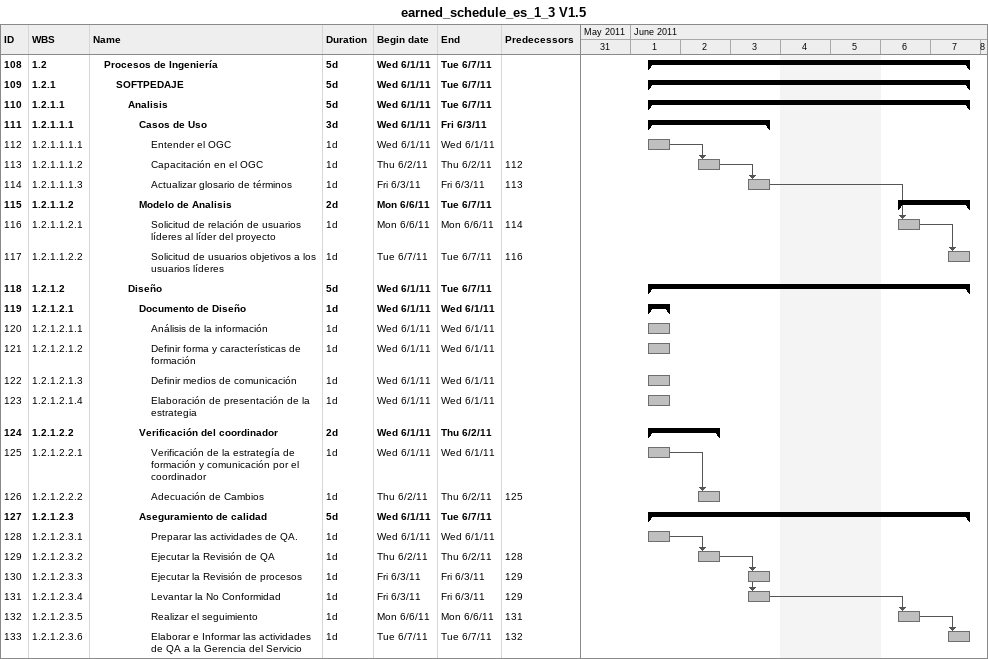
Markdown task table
earned_schedule_es_1_3 V1.5

| ID | WBS | Task | Duration | Start | Finish | Predecessors |
|---|---|---|---|---|---|---|
| 108 | 1.2 | **Procesos de Ingeniería** | 5d | 2011-06-01 | 2011-06-07 |  |
| 109 | 1.2.1 | **SOFTPEDAJE** | 5d | 2011-06-01 | 2011-06-07 |  |
| 110 | 1.2.1.1 | **Analisis** | 5d | 2011-06-01 | 2011-06-07 |  |
| 111 | 1.2.1.1.1 | **Casos de Uso** | 3d | 2011-06-01 | 2011-06-03 |  |
| 112 | 1.2.1.1.1.1 | Entender el OGC | 1d | 2011-06-01 | 2011-06-01 |  |
| 113 | 1.2.1.1.1.2 | Capacitación en el OGC | 1d | 2011-06-02 | 2011-06-02 | 112 |
| 114 | 1.2.1.1.1.3 | Actualizar glosario de términos | 1d | 2011-06-03 | 2011-06-03 | 113 |
| 115 | 1.2.1.1.2 | **Modelo de Analisis** | 2d | 2011-06-06 | 2011-06-07 |  |
| 116 | 1.2.1.1.2.1 | Solicitud de relación de usuarios líderes al líder del proyecto | 1d | 2011-06-06 | 2011-06-06 | 114 |
| 117 | 1.2.1.1.2.2 | Solicitud de usuarios objetivos a los usuarios líderes | 1d | 2011-06-07 | 2011-06-07 | 116 |
| 118 | 1.2.1.2 | **Diseño** | 5d | 2011-06-01 | 2011-06-07 |  |
| 119 | 1.2.1.2.1 | **Documento de Diseño** | 1d | 2011-06-01 | 2011-06-01 |  |
| 120 | 1.2.1.2.1.1 | Análisis de la información | 1d | 2011-06-01 | 2011-06-01 |  |
| 121 | 1.2.1.2.1.2 | Definir forma y características de formación | 1d | 2011-06-01 | 2011-06-01 |  |
| 122 | 1.2.1.2.1.3 | Definir medios de comunicación | 1d | 2011-06-01 | 2011-06-01 |  |
| 123 | 1.2.1.2.1.4 | Elaboración de presentación de la estrategia | 1d | 2011-06-01 | 2011-06-01 |  |
| 124 | 1.2.1.2.2 | **Verificación del coordinador** | 2d | 2011-06-01 | 2011-06-02 |  |
| 125 | 1.2.1.2.2.1 | Verificación de la estrategía de formación y comunicación por el coordinador | 1d | 2011-06-01 | 2011-06-01 |  |
| 126 | 1.2.1.2.2.2 | Adecuación de Cambios | 1d | 2011-06-02 | 2011-06-02 | 125 |
| 127 | 1.2.1.2.3 | **Aseguramiento de calidad** | 5d | 2011-06-01 | 2011-06-07 |  |
| 128 | 1.2.1.2.3.1 | Preparar las actividades de QA. | 1d | 2011-06-01 | 2011-06-01 |  |
| 129 | 1.2.1.2.3.2 | Ejecutar la Revisión de QA | 1d | 2011-06-02 | 2011-06-02 | 128 |
| 130 | 1.2.1.2.3.3 | Ejecutar la Revisión de procesos | 1d | 2011-06-03 | 2011-06-03 | 129 |
| 131 | 1.2.1.2.3.4 | Levantar la No Conformidad | 1d | 2011-06-03 | 2011-06-03 | 129 |
| 132 | 1.2.1.2.3.5 | Realizar el seguimiento | 1d | 2011-06-06 | 2011-06-06 | 131 |
| 133 | 1.2.1.2.3.6 | Elaborar e Informar las actividades de QA a la Gerencia del Servicio | 1d | 2011-06-07 | 2011-06-07 | 132 |
